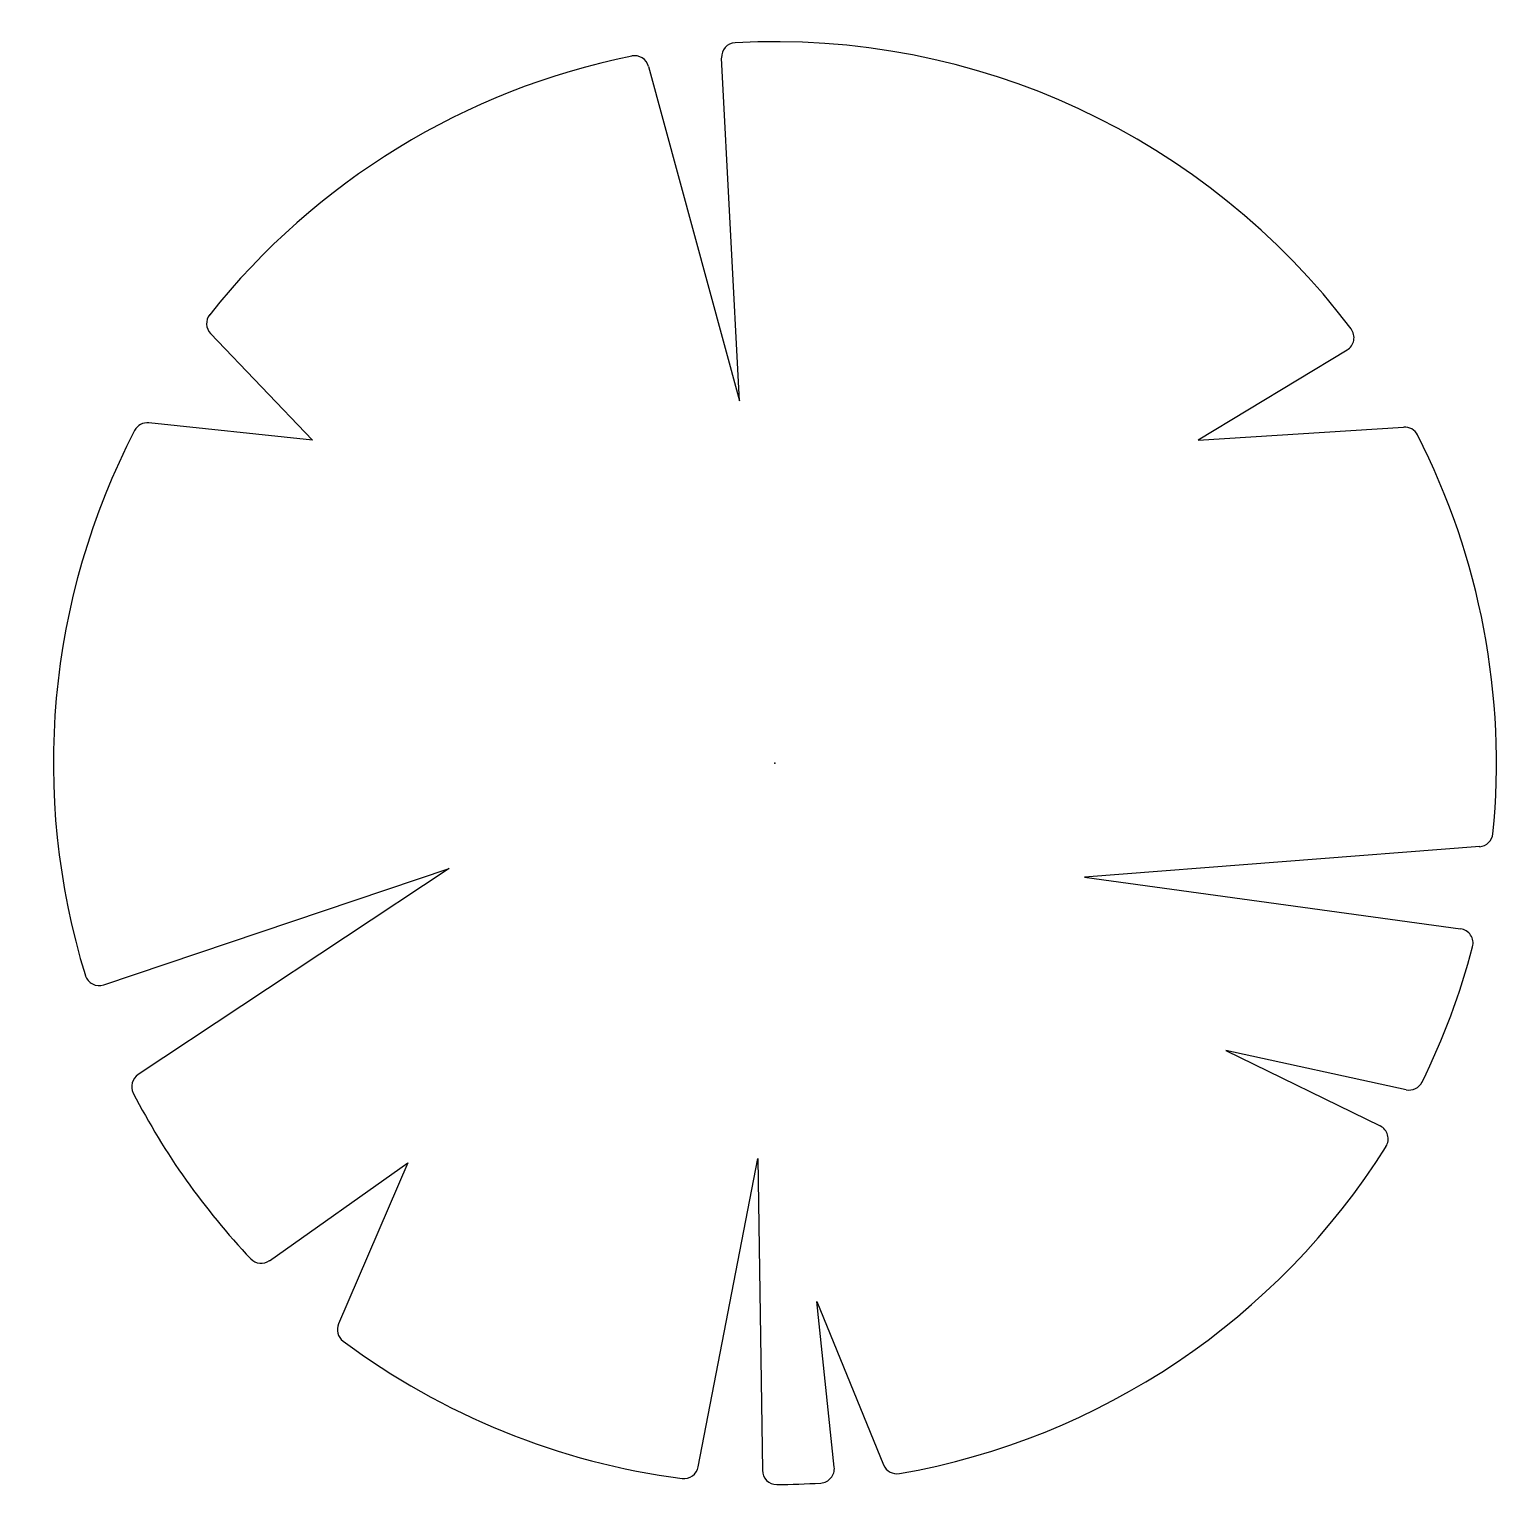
# Model space of a CAD drawing. Extents: x 77.55 to 78.56, y 18.8 to 19.8.
import ezdxf

# ---------------------------------------------------------------- set-up
doc = ezdxf.new("R2010")
doc.units = 0
doc.header["$LTSCALE"] = 100
doc.header["$MEASUREMENT"] = 0
doc.layers.add('P-ARVORE', color=2, linetype='CONTINUOUS')
doc.layers.add('VEG', color=2, linetype='CONTINUOUS')

# ---------------------------------------------------------------- blocks, each defined once
blk = doc.blocks.new('ARV05')
at = {"layer": 'VEG'}
for p, q in [((-0.0875, 0.4829), (-0.0245, 0.251)), ((-0.0245, 0.251), (-0.037, 0.4887)), ((-0.3911, 0.2977), (-0.3204, 0.2238)), ((0.3965, 0.2863), (0.2932, 0.2238)), ((-0.3204, 0.2238), (-0.4338, 0.2358)), ((0.2932, 0.2238), (0.4357, 0.2329)), ((0.4884, -0.0579), (0.2145, -0.079)), ((-0.4651, -0.1537), (-0.2258, -0.073)), ((-0.2258, -0.073), (-0.4412, -0.2159)), ((0.2145, -0.079), (0.4752, -0.1149)), ((0.4374, -0.2264), (0.3124, -0.1991)), ((0.3124, -0.1991), (0.4194, -0.2515)), ((-0.0531, -0.4878), (-0.0119, -0.2741)), ((-0.0119, -0.2741), (-0.0087, -0.4901)), ((-0.3502, -0.3449), (-0.2543, -0.277)), ((-0.2543, -0.277), (-0.3024, -0.3887)), ((0.0411, -0.488), (0.0291, -0.3731)), ((0.0291, -0.3731), (0.0753, -0.4864))]:
    blk.add_line(p, q, dxfattribs=at)
for centre, radius, start, end in [((-0.027, 0.4893), 0.01, 93.1546, 182.9981), ((0, 0), 0.5, 36.9999, 93.1546), ((0, 0), 0.5, 101.4413, 141.5685), ((-0.0972, 0.4803), 0.01, 15.2085, 101.4413), ((-0.3838, 0.3046), 0.01, 141.5685, 223.7391), ((0.3913, 0.2949), 0.01, 301.1773, 36.9999), ((-0.4348, 0.2259), 0.01, 83.9539, 152.5468), ((0, 0), 0.5, 152.5468, 197.1178), ((0.4364, 0.2229), 0.01, 27.0547, 93.6178), ((0, 0), 0.5, 354.3839, 27.0547), ((0.4876, -0.048), 0.01, 274.4078, 354.3839), ((0.4738, -0.1248), 0.01, 345.2457, 82.1694), ((0, 0), 0.5, 333.7629, 345.2457), ((-0.4683, -0.1442), 0.01, 197.1178, 288.6294), ((-0.4357, -0.2242), 0.01, 123.5469, 207.2282), ((0.4395, -0.2166), 0.01, 257.6902, 333.7629), ((0, 0), 0.5, 207.2282, 223.4028), ((0.415, -0.2605), 0.01, 327.8879, 63.9218), ((0, 0), 0.5, 279.9375, 327.8879), ((-0.356, -0.3367), 0.01, 223.4028, 305.2878), ((-0.2932, -0.3926), 0.01, 156.7097, 233.2482), ((0, 0), 0.5, 233.2482, 262.6186), ((-0.063, -0.4859), 0.01, 262.6186, 349.088), ((0.0013, -0.49), 0.01, 180.8478, 270.1472), ((0.0312, -0.489), 0.01, 273.6479, 5.9886), ((0.0846, -0.4826), 0.01, 202.1934, 279.9375), ((0, 0), 0.5, 270.1472, 273.6479)]:
    blk.add_arc(centre, radius, start, end, dxfattribs=at)
blk.add_point((0, 0), dxfattribs=at)
blk.add_point((0, 0), dxfattribs=at)
blk.add_point((0, 0), dxfattribs=at)

msp = doc.modelspace()

# ---------------------------------------------------------------- block references
at = {"layer": 'P-ARVORE', "linetype": 'CONTINUOUS', "xscale": 0.99, "yscale": 0.99, "zscale": 0.99}
msp.add_blockref('ARV05', (78.0621, 19.2932), dxfattribs=at)

doc.saveas('drawing.dxf')
